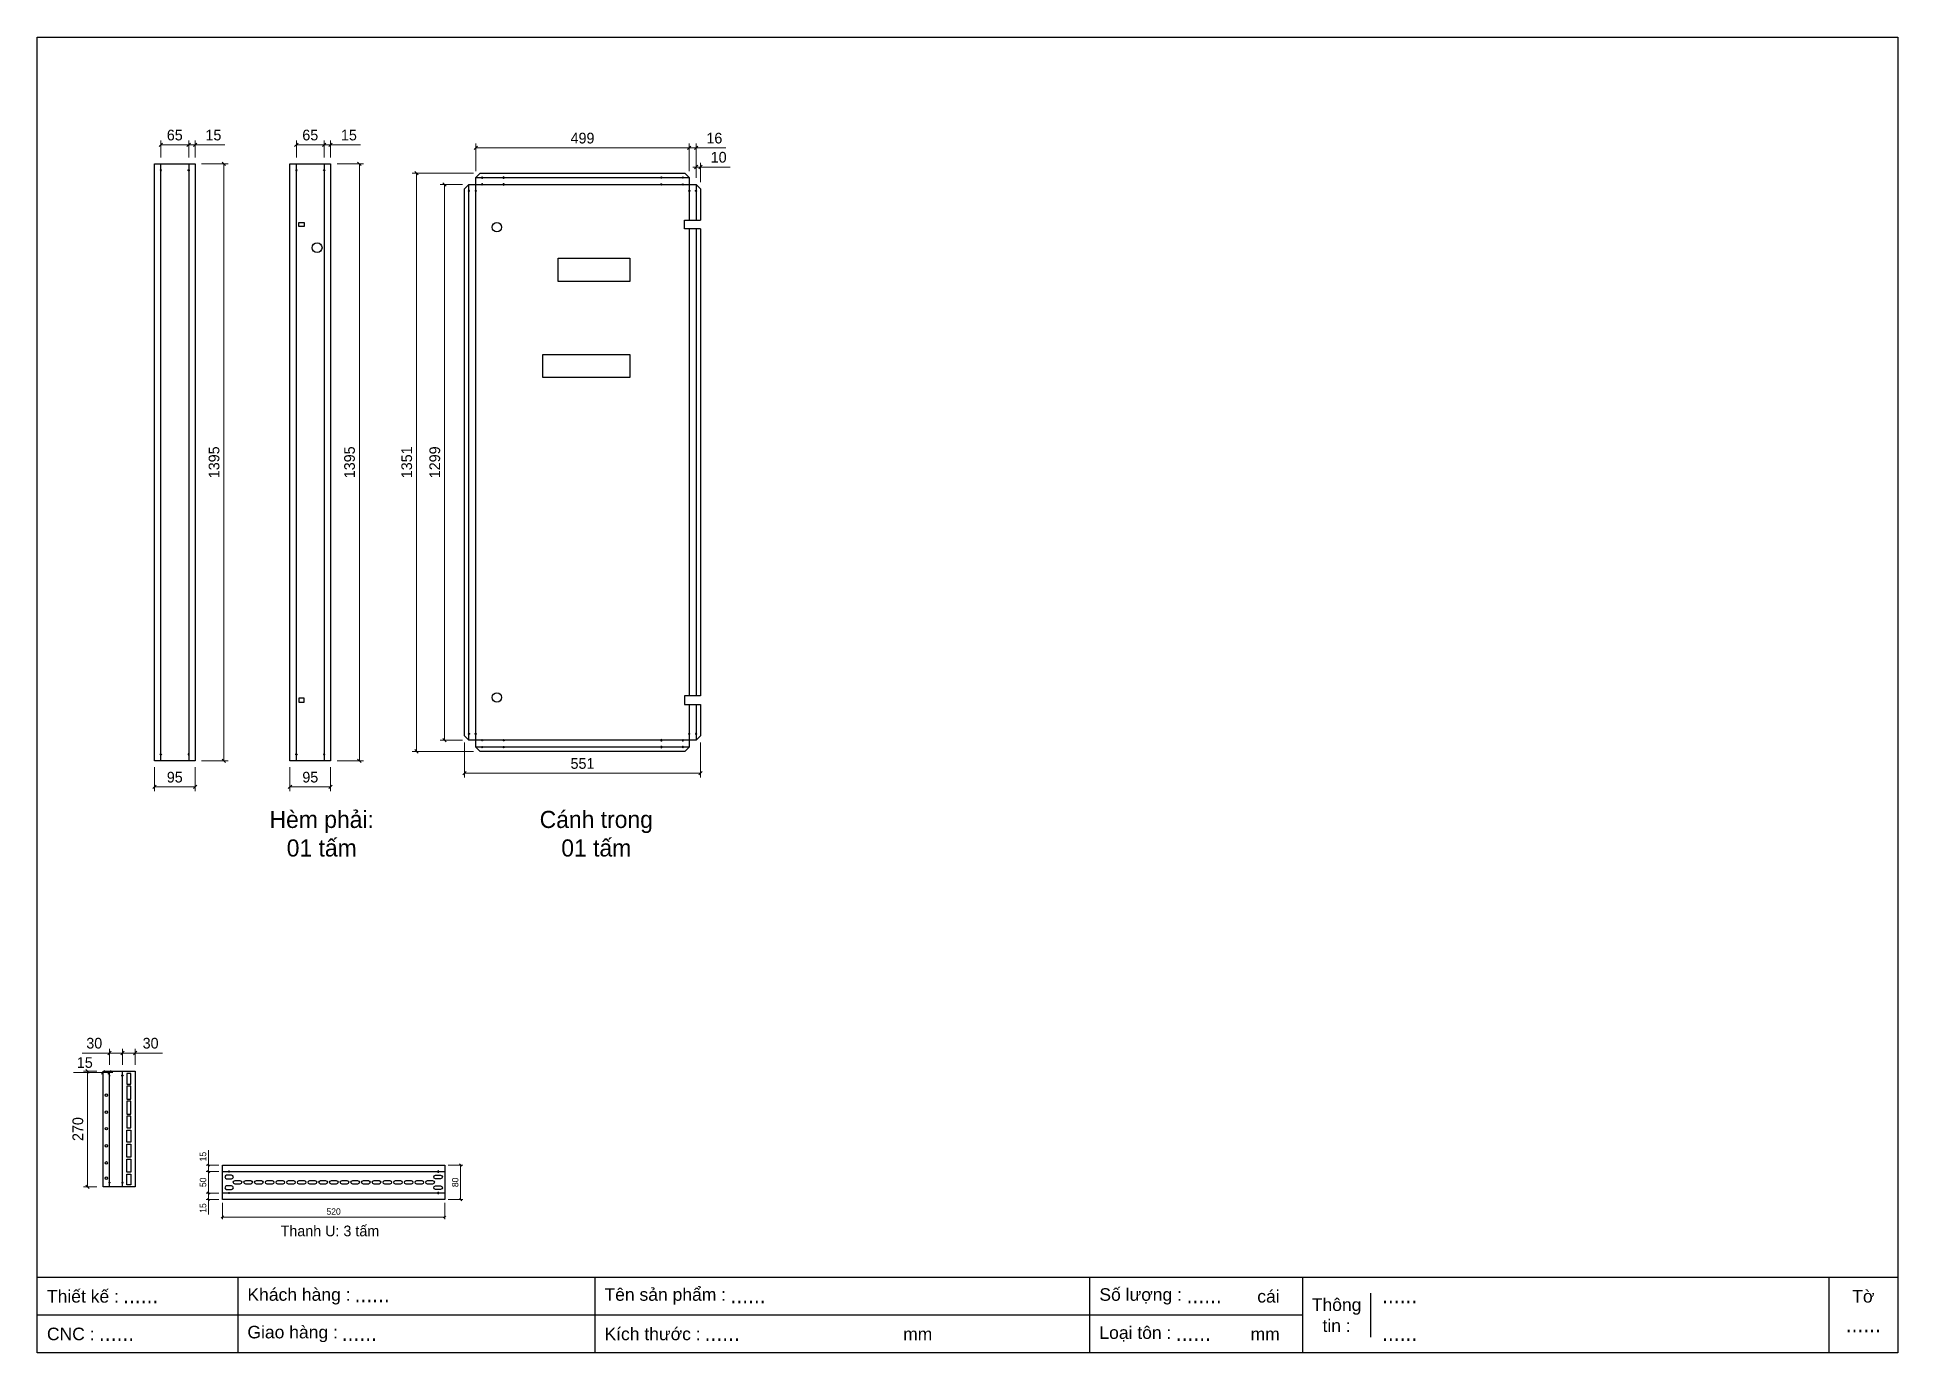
# Model space of a CAD drawing. Header units: millimetres. Extents: x 0 to 4348, y 0 to 3075.
import ezdxf
from ezdxf.enums import TextEntityAlignment as Align

# ---------------------------------------------------------------- set-up
doc = ezdxf.new("R2010")
doc.units = ezdxf.units.MM
doc.layers.add('CNC', color=7, linetype='Continuous')
doc.layers.add('DIM', color=253, linetype='Continuous')
doc.styles.add('Arial', font='arial.ttf')
doc.styles.add('Tahoma (Input Text)', font='tahoma.ttf')
doc.dimstyles.new('Dim-15', dxfattribs={"dimtxt": 15, "dimasz": 5, "dimexe": 5, "dimexo": 8, "dimgap": 5, "dimtad": 1, "dimdec": 0, "dimtxsty": 'Standard', "dimblk": 'OBLIQUE', "dimcen": 10, "dimclrd": 5, "dimclre": 5, "dimclrt": 3, "dimazin": 3, "dimtfac": 1, "dimtdec": 0, "dimtmove": 0, "dimatfit": 3, "dimldrblk": 'OBLIQUE', "dimlwd": 9, "dimlwe": 9})
doc.dimstyles.new('Dim-25', dxfattribs={"dimtxt": 25, "dimasz": 8, "dimexe": 10, "dimexo": 15, "dimgap": 10, "dimtad": 1, "dimdec": 0, "dimtxsty": 'Standard', "dimblk": 'OBLIQUE', "dimcen": 10, "dimclrd": 5, "dimclre": 5, "dimclrt": 3, "dimazin": 3, "dimtfac": 1, "dimtdec": 0, "dimtmove": 0, "dimatfit": 3, "dimldrblk": 'OBLIQUE', "dimlwd": 9, "dimlwe": 9})

# ---------------------------------------------------------------- blocks, each defined once
blk = doc.blocks.new('khungtenAsean2')
at = {"color": 7}
for p, q in [((2970, -1980), (0, -1980)), ((320, -1980), (320, -2100)), ((890, -1980), (890, -2100)), ((1680, -1980), (1680, -2100)), ((2020, -1980), (2020, -2100)), ((2860, -1980), (2860, -2100)), ((2128.3, -2005), (2128.3, -2075)), ((2020, -2040), (0, -2040))]:
    blk.add_line(p, q, dxfattribs=at)
blk.add_lwpolyline([(0, 0), (2970, 0), (2970, -2100), (0, -2100)], close=True, dxfattribs=at)
at = {"color": 2, "char_height": 20, "style": 'Arial'}
for s, insert, width, attachment_point in [('  Thiết kế :', (0, -2010), 917.634, 4), ('  Khách hàng :', (320, -2010), 917.634, 4), ('  Tên sản phẩm :', (890, -2010), 917.634, 4), ('  Số lượng :', (1680, -2010), 917.634, 4), ('cái', (1947.6, -2010), 917.634, 4), ('Thông\\Ptin :', (2074.2, -2040), 108.311, 5), ('Tờ', (2915, -2010), 110, 5), ('  CNC :', (0, -2070), 917.634, 4), ('  Giao hàng :', (320, -2070), 917.634, 4), ('  Kích thước :', (890, -2070), 917.634, 4), ('mm', (1382.3, -2070), 917.634, 4), ('  Loại tôn :', (1680, -2070), 917.634, 4), ('mm', (1936.9, -2070), 917.634, 4)]:
    blk.add_mtext(s, dxfattribs=dict(at, insert=insert, width=width, attachment_point=attachment_point))
at = {"color": 1, "style": 'Tahoma (Input Text)', "flags": 8}
for tag, p in [('#01', (137.1, -2021.3)), ('#03', (506.6, -2019.3)), ('#05', (1106.6, -2021.3)), ('#07', (1834.7, -2021.3)), ('#09', (2146.7, -2021.3)), ('#02', (98.5, -2081.3)), ('#04', (486.1, -2081.3)), ('#06', (1065.3, -2081.3)), ('#08', (1817.4, -2081.3)), ('#10', (2146.7, -2081.3))]:
    blk.add_attdef(tag, p, '', height=25, dxfattribs=at)
blk.add_attdef('#11', text='', height=25, dxfattribs=at).set_placement((2915, -2067.3), align=Align.CENTER)
blk = doc.blocks.new('*D1')
at = {"color": 0, "linetype": 'ByBlock', "lineweight": -2}
for p, q in [((440.2, 2774.6), (432.2, 2782.6)), ((432.2, 1387.6), (440.2, 1379.6))]:
    blk.add_line(p, q, dxfattribs=at)
at = {"layer": 'Defpoints', "color": 0, "transparency": 16777216}
for p in [(369, 2778.6), (369, 1383.6), (436.2, 1383.6)]:
    blk.add_point(p, dxfattribs=at)
at = {"layer": 'DIM', "color": 5, "lineweight": 9, "transparency": 16777216}
for p, q in [((384, 2778.6), (446.2, 2778.6)), ((436.2, 2778.6), (436.2, 1383.6)), ((384, 1383.6), (446.2, 1383.6))]:
    blk.add_line(p, q, dxfattribs=at)
at = {"layer": 'DIM', "color": 3, "transparency": 16777216, "insert": (413.4, 2081.1), "char_height": 25, "attachment_point": 5, "rotation": 90}
blk.add_mtext('1395', dxfattribs=at)
blk = doc.blocks.new('_Oblique')
at = {"color": 0, "linetype": 'ByBlock', "lineweight": -2}
blk.add_line((-0.5, -0.5), (0.5, 0.5), dxfattribs=at)
blk = doc.blocks.new('*D2')
at = {"color": 0, "linetype": 'ByBlock', "lineweight": -2}
for p, q in [((278, 1326.4), (270, 1318.4)), ((365, 1318.4), (373, 1326.4))]:
    blk.add_line(p, q, dxfattribs=at)
at = {"layer": 'Defpoints', "color": 0, "transparency": 16777216}
for p in [(274, 1383.6), (369, 1383.6), (369, 1322.4)]:
    blk.add_point(p, dxfattribs=at)
at = {"layer": 'DIM', "color": 5, "lineweight": 9, "transparency": 16777216}
for p, q in [((274, 1368.6), (274, 1312.4)), ((369, 1368.6), (369, 1312.4)), ((274, 1322.4), (369, 1322.4))]:
    blk.add_line(p, q, dxfattribs=at)
at = {"layer": 'DIM', "color": 3, "transparency": 16777216, "insert": (321.5, 1345.1), "char_height": 25, "attachment_point": 5}
blk.add_mtext('95', dxfattribs=at)
blk = doc.blocks.new('*D3')
at = {"color": 0, "linetype": 'ByBlock', "lineweight": -2}
for p, q in [((293, 2827.1), (285, 2819.1)), ((350, 2819.1), (358, 2827.1))]:
    blk.add_line(p, q, dxfattribs=at)
at = {"layer": 'Defpoints', "color": 0, "transparency": 16777216}
for p in [(354, 2823.1), (289, 2778.6), (354, 2778.6)]:
    blk.add_point(p, dxfattribs=at)
at = {"layer": 'DIM', "color": 5, "lineweight": 9, "transparency": 16777216}
for p, q in [((289, 2793.6), (289, 2833.1)), ((354, 2793.6), (354, 2833.1)), ((289, 2823.1), (354, 2823.1))]:
    blk.add_line(p, q, dxfattribs=at)
at = {"layer": 'DIM', "color": 3, "transparency": 16777216, "insert": (321.5, 2845.8), "char_height": 25, "attachment_point": 5}
blk.add_mtext('65', dxfattribs=at)
blk = doc.blocks.new('*D4')
at = {"color": 0, "linetype": 'ByBlock', "lineweight": -2}
for p, q in [((350, 2819.1), (358, 2827.1)), ((373, 2827.1), (365, 2819.1))]:
    blk.add_line(p, q, dxfattribs=at)
at = {"layer": 'Defpoints', "color": 0, "transparency": 16777216}
for p in [(369, 2823.1), (354, 2778.6), (369, 2778.6)]:
    blk.add_point(p, dxfattribs=at)
at = {"layer": 'DIM', "color": 5, "lineweight": 9, "transparency": 16777216}
for p, q in [((354, 2793.6), (354, 2833.1)), ((369, 2793.6), (369, 2833.1)), ((354, 2823.1), (346, 2823.1)), ((354, 2823.1), (369, 2823.1)), ((369, 2823.1), (438.7, 2823.1))]:
    blk.add_line(p, q, dxfattribs=at)
at = {"layer": 'DIM', "color": 3, "transparency": 16777216, "insert": (411.8, 2845.8), "char_height": 25, "attachment_point": 5}
blk.add_mtext('15', dxfattribs=at)
blk = doc.blocks.new('*D5')
at = {"color": 0, "linetype": 'ByBlock', "lineweight": -2}
for p, q in [((756.9, 2774.6), (748.9, 2782.6)), ((748.9, 1387.6), (756.9, 1379.6))]:
    blk.add_line(p, q, dxfattribs=at)
at = {"layer": 'Defpoints', "color": 0, "transparency": 16777216}
for p in [(685.7, 2778.6), (685.7, 1383.6), (752.9, 1383.6)]:
    blk.add_point(p, dxfattribs=at)
at = {"layer": 'DIM', "color": 5, "lineweight": 9, "transparency": 16777216}
for p, q in [((700.7, 2778.6), (762.9, 2778.6)), ((752.9, 2778.6), (752.9, 1383.6)), ((700.7, 1383.6), (762.9, 1383.6))]:
    blk.add_line(p, q, dxfattribs=at)
at = {"layer": 'DIM', "color": 3, "transparency": 16777216, "insert": (730.1, 2081.1), "char_height": 25, "attachment_point": 5, "rotation": 90}
blk.add_mtext('1395', dxfattribs=at)
blk = doc.blocks.new('*D6')
at = {"color": 0, "linetype": 'ByBlock', "lineweight": -2}
for p, q in [((594.7, 1326.4), (586.7, 1318.4)), ((681.7, 1318.4), (689.7, 1326.4))]:
    blk.add_line(p, q, dxfattribs=at)
at = {"layer": 'Defpoints', "color": 0, "transparency": 16777216}
for p in [(590.7, 1383.6), (685.7, 1383.6), (685.7, 1322.4)]:
    blk.add_point(p, dxfattribs=at)
at = {"layer": 'DIM', "color": 5, "lineweight": 9, "transparency": 16777216}
for p, q in [((590.7, 1368.6), (590.7, 1312.4)), ((685.7, 1368.6), (685.7, 1312.4)), ((590.7, 1322.4), (685.7, 1322.4))]:
    blk.add_line(p, q, dxfattribs=at)
at = {"layer": 'DIM', "color": 3, "transparency": 16777216, "insert": (638.2, 1345.1), "char_height": 25, "attachment_point": 5}
blk.add_mtext('95', dxfattribs=at)
blk = doc.blocks.new('*D7')
at = {"color": 0, "linetype": 'ByBlock', "lineweight": -2}
for p, q in [((609.7, 2827.1), (601.7, 2819.1)), ((666.7, 2819.1), (674.7, 2827.1))]:
    blk.add_line(p, q, dxfattribs=at)
at = {"layer": 'Defpoints', "color": 0, "transparency": 16777216}
for p in [(670.7, 2823.1), (605.7, 2778.6), (670.7, 2778.6)]:
    blk.add_point(p, dxfattribs=at)
at = {"layer": 'DIM', "color": 5, "lineweight": 9, "transparency": 16777216}
for p, q in [((605.7, 2793.6), (605.7, 2833.1)), ((670.7, 2793.6), (670.7, 2833.1)), ((605.7, 2823.1), (670.7, 2823.1))]:
    blk.add_line(p, q, dxfattribs=at)
at = {"layer": 'DIM', "color": 3, "transparency": 16777216, "insert": (638.2, 2845.8), "char_height": 25, "attachment_point": 5}
blk.add_mtext('65', dxfattribs=at)
blk = doc.blocks.new('*D8')
at = {"color": 0, "linetype": 'ByBlock', "lineweight": -2}
for p, q in [((666.7, 2819.1), (674.7, 2827.1)), ((689.7, 2827.1), (681.7, 2819.1))]:
    blk.add_line(p, q, dxfattribs=at)
at = {"layer": 'Defpoints', "color": 0, "transparency": 16777216}
for p in [(685.7, 2823.1), (670.7, 2778.6), (685.7, 2778.6)]:
    blk.add_point(p, dxfattribs=at)
at = {"layer": 'DIM', "color": 5, "lineweight": 9, "transparency": 16777216}
for p, q in [((670.7, 2793.6), (670.7, 2833.1)), ((685.7, 2793.6), (685.7, 2833.1)), ((670.7, 2823.1), (662.7, 2823.1)), ((670.7, 2823.1), (685.7, 2823.1)), ((685.7, 2823.1), (755.3, 2823.1))]:
    blk.add_line(p, q, dxfattribs=at)
at = {"layer": 'DIM', "color": 3, "transparency": 16777216, "insert": (728.5, 2845.8), "char_height": 25, "attachment_point": 5}
blk.add_mtext('15', dxfattribs=at)
blk = doc.blocks.new('f3daunguoc')
at = {"layer": 'CNC', "color": 2, "lineweight": -3}
blk.add_circle((0, 0), 1.5, dxfattribs=at)
blk = doc.blocks.new('*D9')
at = {"color": 0, "linetype": 'ByBlock', "lineweight": -2}
for p, q in [((1535.9, 2767.2), (1543.9, 2775.2)), ((1553.9, 2775.2), (1545.9, 2767.2))]:
    blk.add_line(p, q, dxfattribs=at)
at = {"layer": 'Defpoints', "color": 0, "ltscale": 3, "transparency": 16777216}
for p in [(1549.9, 2771.2), (1539.9, 2730.6), (1549.9, 2720.6)]:
    blk.add_point(p, dxfattribs=at)
at = {"layer": 'DIM', "color": 5, "lineweight": 9, "ltscale": 3, "transparency": 16777216}
for p, q in [((1539.9, 2771.2), (1531.9, 2771.2)), ((1539.9, 2745.6), (1539.9, 2781.2)), ((1539.9, 2771.2), (1549.9, 2771.2)), ((1549.9, 2735.6), (1549.9, 2781.2)), ((1549.9, 2771.2), (1619.3, 2771.2))]:
    blk.add_line(p, q, dxfattribs=at)
at = {"layer": 'DIM', "color": 3, "ltscale": 3, "transparency": 16777216, "insert": (1592.6, 2793.9), "char_height": 25, "attachment_point": 5}
blk.add_mtext('10', dxfattribs=at)
blk = doc.blocks.new('*D10')
at = {"color": 0, "linetype": 'ByBlock', "lineweight": -2}
for p, q in [((1519.9, 2811.9), (1527.9, 2819.9)), ((1543.9, 2819.9), (1535.9, 2811.9))]:
    blk.add_line(p, q, dxfattribs=at)
at = {"layer": 'Defpoints', "color": 0, "ltscale": 3, "transparency": 16777216}
for p in [(1539.9, 2815.9), (1523.9, 2746.6), (1539.9, 2730.6)]:
    blk.add_point(p, dxfattribs=at)
at = {"layer": 'DIM', "color": 5, "lineweight": 9, "ltscale": 3, "transparency": 16777216}
for p, q in [((1523.9, 2815.9), (1515.9, 2815.9)), ((1523.9, 2761.6), (1523.9, 2825.9)), ((1523.9, 2815.9), (1539.9, 2815.9)), ((1539.9, 2745.6), (1539.9, 2825.9)), ((1539.9, 2815.9), (1609.3, 2815.9))]:
    blk.add_line(p, q, dxfattribs=at)
at = {"layer": 'DIM', "color": 3, "ltscale": 3, "transparency": 16777216, "insert": (1582.6, 2838.6), "char_height": 25, "attachment_point": 5}
blk.add_mtext('16', dxfattribs=at)
blk = doc.blocks.new('*D11')
at = {"color": 0, "linetype": 'ByBlock', "lineweight": -2}
for p, q in [((1028.9, 2819.9), (1020.9, 2811.9)), ((1519.9, 2811.9), (1527.9, 2819.9))]:
    blk.add_line(p, q, dxfattribs=at)
at = {"layer": 'Defpoints', "color": 0, "ltscale": 3, "transparency": 16777216}
for p in [(1024.9, 2815.9), (1024.9, 2746.4), (1523.9, 2746.6)]:
    blk.add_point(p, dxfattribs=at)
at = {"layer": 'DIM', "color": 5, "lineweight": 9, "ltscale": 3, "transparency": 16777216}
for p, q in [((1024.9, 2761.4), (1024.9, 2825.9)), ((1523.9, 2815.9), (1024.9, 2815.9)), ((1523.9, 2761.6), (1523.9, 2825.9))]:
    blk.add_line(p, q, dxfattribs=at)
at = {"layer": 'DIM', "color": 3, "ltscale": 3, "transparency": 16777216, "insert": (1274.4, 2838.6), "char_height": 25, "attachment_point": 5}
blk.add_mtext('499', dxfattribs=at)
blk = doc.blocks.new('*D12')
at = {"color": 0, "linetype": 'ByBlock', "lineweight": -2}
for p, q in [((890.5, 2752.6), (882.5, 2760.6)), ((882.5, 1409.6), (890.5, 1401.6))]:
    blk.add_line(p, q, dxfattribs=at)
at = {"layer": 'Defpoints', "color": 0, "ltscale": 3, "transparency": 16777216}
for p in [(1034.9, 2756.6), (886.5, 1405.6), (1034.9, 1405.6)]:
    blk.add_point(p, dxfattribs=at)
at = {"layer": 'DIM', "color": 5, "lineweight": 9, "ltscale": 3, "transparency": 16777216}
for p, q in [((1019.9, 2756.6), (876.5, 2756.6)), ((886.5, 2756.6), (886.5, 1405.6)), ((1019.9, 1405.6), (876.5, 1405.6))]:
    blk.add_line(p, q, dxfattribs=at)
at = {"layer": 'DIM', "color": 3, "ltscale": 3, "transparency": 16777216, "insert": (863.7, 2081.1), "char_height": 25, "attachment_point": 5, "rotation": 90}
blk.add_mtext('1351', dxfattribs=at)
blk = doc.blocks.new('*D13')
at = {"color": 0, "linetype": 'ByBlock', "lineweight": -2}
for p, q in [((956, 2726.6), (948, 2734.6)), ((948, 1435.6), (956, 1427.6))]:
    blk.add_line(p, q, dxfattribs=at)
at = {"layer": 'Defpoints', "color": 0, "ltscale": 3, "transparency": 16777216}
for p in [(1008.9, 2730.6), (952, 1431.6), (1008.9, 1431.6)]:
    blk.add_point(p, dxfattribs=at)
at = {"layer": 'DIM', "color": 5, "lineweight": 9, "ltscale": 3, "transparency": 16777216}
for p, q in [((993.9, 2730.6), (942, 2730.6)), ((952, 2730.6), (952, 1431.6)), ((993.9, 1431.6), (942, 1431.6))]:
    blk.add_line(p, q, dxfattribs=at)
at = {"layer": 'DIM', "color": 3, "ltscale": 3, "transparency": 16777216, "insert": (929.3, 2081.1), "char_height": 25, "attachment_point": 5, "rotation": 90}
blk.add_mtext('1299', dxfattribs=at)
blk = doc.blocks.new('*D14')
at = {"color": 0, "linetype": 'ByBlock', "lineweight": -2}
for p, q in [((1002.9, 1358.4), (994.9, 1350.4)), ((1545.9, 1350.4), (1553.9, 1358.4))]:
    blk.add_line(p, q, dxfattribs=at)
at = {"layer": 'Defpoints', "color": 0, "ltscale": 3, "transparency": 16777216}
for p in [(998.9, 1441.6), (1549.9, 1441.6), (1549.9, 1354.4)]:
    blk.add_point(p, dxfattribs=at)
at = {"layer": 'DIM', "color": 5, "lineweight": 9, "ltscale": 3, "transparency": 16777216}
for p, q in [((998.9, 1426.6), (998.9, 1344.4)), ((1549.9, 1426.6), (1549.9, 1344.4)), ((998.9, 1354.4), (1549.9, 1354.4))]:
    blk.add_line(p, q, dxfattribs=at)
at = {"layer": 'DIM', "color": 3, "ltscale": 3, "transparency": 16777216, "insert": (1274.4, 1377.1), "char_height": 25, "attachment_point": 5}
blk.add_mtext('551', dxfattribs=at)
blk = doc.blocks.new('f2dauxuoi')
at = {"layer": 'CNC', "color": 2, "lineweight": -3}
blk.add_circle((0, 0), 1, dxfattribs=at)
blk = doc.blocks.new('*D15')
at = {"color": 0, "linetype": 'ByBlock', "lineweight": -2}
for p, q in [((121.8, 653.8), (113.8, 661.8)), ((113.8, 391.8), (121.8, 383.8))]:
    blk.add_line(p, q, dxfattribs=at)
at = {"layer": 'Defpoints', "color": 0, "ltscale": 3, "transparency": 16777216}
for p in [(154.1, 657.8), (117.8, 387.8), (154.1, 387.8)]:
    blk.add_point(p, dxfattribs=at)
at = {"layer": 'DIM', "color": 5, "lineweight": 9, "ltscale": 3, "transparency": 16777216}
for p, q in [((139.1, 657.8), (107.8, 657.8)), ((117.8, 657.8), (117.8, 387.8)), ((139.1, 387.8), (107.8, 387.8))]:
    blk.add_line(p, q, dxfattribs=at)
at = {"layer": 'DIM', "color": 3, "ltscale": 3, "transparency": 16777216, "insert": (95.1, 522.8), "char_height": 25, "attachment_point": 5, "rotation": 90}
blk.add_mtext('270', dxfattribs=at)
blk = doc.blocks.new('*D16')
at = {"color": 0, "linetype": 'ByBlock', "lineweight": -2}
for p, q in [((203.1, 704.6), (195.1, 696.6)), ((225.1, 696.6), (233.1, 704.6))]:
    blk.add_line(p, q, dxfattribs=at)
at = {"layer": 'Defpoints', "color": 0, "ltscale": 3, "transparency": 16777216}
for p in [(229.1, 700.6), (199.1, 657.8), (229.1, 657.8)]:
    blk.add_point(p, dxfattribs=at)
at = {"layer": 'DIM', "color": 5, "lineweight": 9, "ltscale": 3, "transparency": 16777216}
for p, q in [((199.1, 672.8), (199.1, 710.6)), ((199.1, 700.6), (229.1, 700.6)), ((229.1, 672.8), (229.1, 710.6)), ((229.1, 700.6), (292.8, 700.6))]:
    blk.add_line(p, q, dxfattribs=at)
at = {"layer": 'DIM', "color": 3, "ltscale": 3, "transparency": 16777216, "insert": (265, 723.4), "char_height": 25, "attachment_point": 5}
blk.add_mtext('30', dxfattribs=at)
blk = doc.blocks.new('*D17')
at = {"color": 0, "linetype": 'ByBlock', "lineweight": -2}
for p, q in [((173.1, 704.6), (165.1, 696.6)), ((195.1, 696.6), (203.1, 704.6))]:
    blk.add_line(p, q, dxfattribs=at)
at = {"layer": 'Defpoints', "color": 0, "ltscale": 3, "transparency": 16777216}
for p in [(169.1, 700.6), (169.1, 657.8), (199.1, 657.8)]:
    blk.add_point(p, dxfattribs=at)
at = {"layer": 'DIM', "color": 5, "lineweight": 9, "ltscale": 3, "transparency": 16777216}
for p, q in [((169.1, 700.6), (105.4, 700.6)), ((169.1, 672.8), (169.1, 710.6)), ((199.1, 700.6), (169.1, 700.6)), ((199.1, 672.8), (199.1, 710.6))]:
    blk.add_line(p, q, dxfattribs=at)
at = {"layer": 'DIM', "color": 3, "ltscale": 3, "transparency": 16777216, "insert": (133.3, 723.4), "char_height": 25, "attachment_point": 5}
blk.add_mtext('30', dxfattribs=at)
blk = doc.blocks.new('*D18')
at = {"color": 0, "linetype": 'ByBlock', "lineweight": -2}
for p, q in [((150.1, 651.4), (158.1, 659.4)), ((173.1, 659.4), (165.1, 651.4))]:
    blk.add_line(p, q, dxfattribs=at)
at = {"layer": 'Defpoints', "color": 0, "ltscale": 3, "transparency": 16777216}
for p in [(154.1, 657.8), (154.1, 655.4), (169.1, 657.8)]:
    blk.add_point(p, dxfattribs=at)
at = {"layer": 'DIM', "color": 5, "lineweight": 9, "ltscale": 3, "transparency": 16777216}
for p, q in [((154.1, 655.4), (84.5, 655.4)), ((169.1, 655.4), (154.1, 655.4)), ((169.1, 655.4), (177.1, 655.4)), ((154.1, 642.8), (154.1, 645.4)), ((169.1, 642.8), (169.1, 645.4))]:
    blk.add_line(p, q, dxfattribs=at)
at = {"layer": 'DIM', "color": 3, "ltscale": 3, "transparency": 16777216, "insert": (111.3, 678.2), "char_height": 25, "attachment_point": 5}
blk.add_mtext('15', dxfattribs=at)
blk = doc.blocks.new('*D19')
at = {"color": 0, "linetype": 'ByBlock', "lineweight": -2}
for p, q in [((435.2, 319.8), (430.2, 314.8)), ((950.2, 314.8), (955.2, 319.8))]:
    blk.add_line(p, q, dxfattribs=at)
at = {"layer": 'Defpoints', "color": 0, "transparency": 16777216}
for p in [(432.7, 358.4), (952.7, 358.4), (432.7, 317.3)]:
    blk.add_point(p, dxfattribs=at)
at = {"layer": 'DIM', "color": 5, "lineweight": 9, "transparency": 16777216}
for p, q in [((432.7, 350.4), (432.7, 312.3)), ((952.7, 350.4), (952.7, 312.3)), ((952.7, 317.3), (432.7, 317.3))]:
    blk.add_line(p, q, dxfattribs=at)
at = {"layer": 'DIM', "color": 3, "transparency": 16777216, "insert": (692.7, 330), "char_height": 15, "attachment_point": 5}
blk.add_mtext('520', dxfattribs=at)
blk = doc.blocks.new('*D20')
at = {"color": 0, "linetype": 'ByBlock', "lineweight": -2}
for p, q in [((992, 435.9), (987, 440.9)), ((987, 360.9), (992, 355.9))]:
    blk.add_line(p, q, dxfattribs=at)
at = {"layer": 'Defpoints', "color": 0, "transparency": 16777216}
for p in [(952.7, 438.4), (952.7, 358.4), (989.5, 358.4)]:
    blk.add_point(p, dxfattribs=at)
at = {"layer": 'DIM', "color": 5, "lineweight": 9, "transparency": 16777216}
for p, q in [((960.7, 438.4), (994.5, 438.4)), ((989.5, 438.4), (989.5, 358.4)), ((960.7, 358.4), (994.5, 358.4))]:
    blk.add_line(p, q, dxfattribs=at)
at = {"layer": 'DIM', "color": 3, "transparency": 16777216, "insert": (976.9, 398.4), "char_height": 15, "attachment_point": 5, "rotation": 90}
blk.add_mtext('80', dxfattribs=at)
blk = doc.blocks.new('*D21')
at = {"color": 0, "linetype": 'ByBlock', "lineweight": -2}
for p, q in [((402.7, 420.9), (397.7, 425.9)), ((397.7, 375.9), (402.7, 370.9))]:
    blk.add_line(p, q, dxfattribs=at)
at = {"layer": 'Defpoints', "color": 0, "transparency": 16777216}
for p in [(432.7, 423.4), (400.2, 373.4), (432.7, 373.4)]:
    blk.add_point(p, dxfattribs=at)
at = {"layer": 'DIM', "color": 5, "lineweight": 9, "transparency": 16777216}
for p, q in [((424.7, 423.4), (395.2, 423.4)), ((400.2, 423.4), (400.2, 373.4)), ((424.7, 373.4), (395.2, 373.4))]:
    blk.add_line(p, q, dxfattribs=at)
at = {"layer": 'DIM', "color": 3, "transparency": 16777216, "insert": (387.6, 398.4), "char_height": 15, "attachment_point": 5, "rotation": 90}
blk.add_mtext('50', dxfattribs=at)
blk = doc.blocks.new('*D22')
at = {"color": 0, "linetype": 'ByBlock', "lineweight": -2}
for p, q in [((402.7, 435.9), (397.7, 440.9)), ((397.7, 425.9), (402.7, 420.9))]:
    blk.add_line(p, q, dxfattribs=at)
at = {"layer": 'Defpoints', "color": 0, "transparency": 16777216}
for p in [(400.2, 438.4), (432.7, 438.4), (432.7, 423.4)]:
    blk.add_point(p, dxfattribs=at)
at = {"layer": 'DIM', "color": 5, "lineweight": 9, "transparency": 16777216}
for p, q in [((424.7, 438.4), (395.2, 438.4)), ((400.2, 438.4), (400.2, 473.5)), ((400.2, 423.4), (400.2, 438.4)), ((424.7, 423.4), (395.2, 423.4))]:
    blk.add_line(p, q, dxfattribs=at)
at = {"layer": 'DIM', "color": 3, "transparency": 16777216, "insert": (387.6, 458.5), "char_height": 15, "attachment_point": 5, "rotation": 90}
blk.add_mtext('15', dxfattribs=at)
blk = doc.blocks.new('*D23')
at = {"color": 0, "linetype": 'ByBlock', "lineweight": -2}
for p, q in [((402.7, 370.9), (397.7, 375.9)), ((397.7, 360.9), (402.7, 355.9))]:
    blk.add_line(p, q, dxfattribs=at)
at = {"layer": 'Defpoints', "color": 0, "transparency": 16777216}
for p in [(400.2, 358.4), (432.7, 373.4), (432.7, 358.4)]:
    blk.add_point(p, dxfattribs=at)
at = {"layer": 'DIM', "color": 5, "lineweight": 9, "transparency": 16777216}
for p, q in [((424.7, 373.4), (395.2, 373.4)), ((424.7, 358.4), (395.2, 358.4)), ((400.2, 373.4), (400.2, 358.4)), ((400.2, 358.4), (400.2, 323.2))]:
    blk.add_line(p, q, dxfattribs=at)
at = {"layer": 'DIM', "color": 3, "transparency": 16777216, "insert": (387.6, 338.3), "char_height": 15, "attachment_point": 5, "rotation": 90}
blk.add_mtext('15', dxfattribs=at)
blk = doc.blocks.new('ovan8.5x20')
at = {"layer": 'CNC', "color": 2, "lineweight": -3}
for p, q in [((5.7, 4.2), (-5.8, 4.2)), ((-5.8, -4.2), (5.7, -4.2))]:
    blk.add_line(p, q, dxfattribs=at)
for centre, start, end in [((-5.8, 0), 90, 270), ((5.7, 0), 270, 90)]:
    blk.add_arc(centre, 4.25, start, end, dxfattribs=at)

msp = doc.modelspace()

# ---------------------------------------------------------------- linework, layer by layer
at = {"color": 7}
for p, q in [((274, 2778.6), (369, 2778.6)), ((274, 1383.6), (274, 2778.6)), ((289, 1383.6), (289, 2778.6)), ((354, 2778.6), (354, 1383.6)), ((369, 2778.6), (369, 1383.6)), ((590.7, 2778.6), (685.7, 2778.6)), ((590.7, 1383.6), (590.7, 2778.6)), ((605.7, 1383.6), (605.7, 2778.6)), ((670.7, 2778.6), (670.7, 1383.6)), ((685.7, 2778.6), (685.7, 1383.6)), ((369, 1383.6), (274, 1383.6)), ((685.7, 1383.6), (590.7, 1383.6)), ((154.1, 657.8), (229.1, 657.8)), ((154.1, 387.8), (154.1, 657.8)), ((169.1, 387.8), (169.1, 657.8)), ((199.1, 387.8), (199.1, 657.8)), ((229.1, 657.8), (229.1, 387.8)), ((432.7, 438.4), (952.7, 438.4)), ((432.7, 358.4), (432.7, 438.4)), ((952.7, 438.4), (952.7, 358.4)), ((432.7, 423.4), (952.7, 423.4)), ((229.1, 387.8), (154.1, 387.8)), ((952.7, 373.4), (432.7, 373.4)), ((952.7, 358.4), (432.7, 358.4))]:
    msp.add_line(p, q, dxfattribs=at)
for points in [[(1549.9, 1515.1), (1549.9, 1441.6), (1539.9, 1431.6), (1523.9, 1431.6), (1523.9, 1415.6), (1513.9, 1405.6), (1034.9, 1405.6), (1024.9, 1415.6), (1024.9, 1431.6), (1008.9, 1431.6), (998.9, 1441.6), (998.9, 2720.6), (1008.9, 2730.6), (1024.9, 2730.6), (1024.9, 2746.6), (1034.9, 2756.6), (1513.9, 2756.6), (1523.9, 2746.6), (1523.9, 2730.6), (1539.9, 2730.6), (1549.9, 2720.6), (1549.9, 2647.1)], [(1024.9, 2746.6), (1523.9, 2746.6)], [(1008.9, 1431.6), (1008.9, 2730.6)], [(1523.9, 1515.1), (1523.9, 1431.6), (1024.9, 1431.6), (1024.9, 2730.6), (1523.9, 2730.6), (1523.9, 2647.1)], [(1539.9, 2730.6), (1539.9, 2647.1)], [(1523.9, 2627.1), (1523.9, 1535.1)], [(1539.9, 2627.1), (1539.9, 1535.1)], [(1549.9, 2627.1), (1549.9, 1535.1)], [(1539.9, 1515.1), (1539.9, 1431.6)], [(1523.9, 1415.6), (1024.9, 1415.6)]]:
    msp.add_lwpolyline(points, dxfattribs=at)
at = {"color": 2}
for points in [[(624.2, 2632.6), (611.2, 2632.6), (611.2, 2641.6), (624.2, 2641.6)], [(624.2, 1529.6), (611.2, 1529.6), (611.2, 1520.6), (624.2, 1520.6)], [(209.6, 628), (218.6, 628), (218.6, 653), (209.6, 653)], [(209.6, 593), (218.6, 593), (218.6, 623), (209.6, 623)], [(209.6, 558), (218.6, 558), (218.6, 588), (209.6, 588)], [(209.6, 525.5), (218.6, 525.5), (218.6, 553), (209.6, 553)], [(209.6, 520), (218.6, 520), (218.6, 492.5), (209.6, 492.5)], [(209.6, 487.5), (218.6, 487.5), (218.6, 457.5), (209.6, 457.5)], [(209.6, 452.5), (218.6, 452.5), (218.6, 422.5), (209.6, 422.5)], [(209.6, 417.5), (218.6, 417.5), (218.6, 392.5), (209.6, 392.5)]]:
    msp.add_lwpolyline(points, close=True, dxfattribs=at)
for points in [[(1549.9, 2627.1), (1512.9, 2627.1), (1512.9, 2647.1), (1549.9, 2647.1)], [(1549.9, 1535.1), (1512.9, 1535.1), (1512.9, 1515.1), (1549.9, 1515.1)]]:
    msp.add_lwpolyline(points, dxfattribs=at)
at = {"color": 2, "ltscale": 3}
for points in [[(1217.9, 2558.5), (1384.9, 2558.5), (1384.9, 2504), (1217.9, 2504)], [(1181.9, 2333.1), (1384.9, 2333.1), (1384.9, 2279.1), (1181.9, 2279.1)]]:
    msp.add_lwpolyline(points, close=True, dxfattribs=at)
at = {"color": 2}
for centre, radius in [((1074.4, 2630.6), 11), ((1074.4, 1531.6), 11), ((161.6, 602.2), 3), ((161.6, 562.2), 3), ((161.6, 523.7), 3), ((161.6, 483.7), 3), ((161.6, 443.7), 3), ((161.6, 408), 3)]:
    msp.add_circle(centre, radius, dxfattribs=at)
at = {"color": 2, "ltscale": 3}
msp.add_circle((654.2, 2582.6), 11.5, dxfattribs=at)

# ---------------------------------------------------------------- block references
at = {"color": 7}
ref = msp.add_blockref('khungtenAsean2', (0, 3074.6), dxfattribs=dict(at, xscale=1.464099999997415, yscale=1.464099999997415, zscale=1.464099999997415))
ref.add_attrib('#11', '......', dxfattribs={"color": 1, "height": 36.6, "style": 'Tahoma (Input Text)'}).set_placement((4267.8, 47.8), align=Align.CENTER)
ref.add_attrib('#09', '......', (3143, 115.3), dxfattribs={"color": 1, "height": 36.6, "style": 'Tahoma (Input Text)'})
ref.add_attrib('#10', '......', (3143, 27.4), dxfattribs={"color": 1, "height": 36.6, "style": 'Tahoma (Input Text)'})
ref.add_attrib('#08', '......', (2660.9, 27.4), dxfattribs={"color": 1, "height": 36.6, "style": 'Tahoma (Input Text)'})
ref.add_attrib('#07', '......', (2686.2, 115.3), dxfattribs={"color": 1, "height": 36.6, "style": 'Tahoma (Input Text)'})
ref.add_attrib('#06', '......', (1559.8, 27.4), dxfattribs={"color": 1, "height": 36.6, "style": 'Tahoma (Input Text)'})
ref.add_attrib('#05', '......', (1620.2, 115.3), dxfattribs={"color": 1, "height": 36.6, "style": 'Tahoma (Input Text)'})
ref.add_attrib('#04', '......', (711.7, 27.4), dxfattribs={"color": 1, "height": 36.6, "style": 'Tahoma (Input Text)'})
ref.add_attrib('#03', '......', (741.7, 118.2), dxfattribs={"color": 1, "height": 36.6, "style": 'Tahoma (Input Text)'})
ref.add_attrib('#02', '......', (144.2, 27.4), dxfattribs={"color": 1, "height": 36.6, "style": 'Tahoma (Input Text)'})
ref.add_attrib('#01', '......', (200.7, 115.3), dxfattribs={"color": 1, "height": 36.6, "style": 'Tahoma (Input Text)'})
at = {"lineweight": -3, "xscale": -1}
for p, rotation in [((289, 2763.6), 90), ((605.7, 2763.6), 90), ((1039.9, 2746.6), 180), ((1089.9, 2746.6), 180), ((1008.9, 2715.6), 180), ((1024.9, 2715.6), 180), ((1039.9, 2730.6), 180), ((1089.9, 2730.6), 180), ((354, 1398.6), 270), ((670.7, 1398.6), 270), ((199.1, 397.8), 270), ((937.2, 423.4), 90), ((937.2, 373.4), 90)]:
    msp.add_blockref('f3daunguoc', p, dxfattribs=dict(at, rotation=rotation))
at = {"lineweight": -3}
for name, p, rotation in [('f3daunguoc', (354, 2763.6), 270), ('f3daunguoc', (670.7, 2763.6), 270), ('f3daunguoc', (1458.9, 2746.6), 180), ('f3daunguoc', (1508.9, 2746.6), 180), ('f3daunguoc', (1458.9, 2730.6), 180), ('f3daunguoc', (1508.9, 2730.6), 180), ('f3daunguoc', (1523.9, 2715.6), 180), ('f3daunguoc', (1539.9, 2715.6), 180), ('f3daunguoc', (289, 1398.6), 90), ('f3daunguoc', (605.7, 1398.6), 90), ('f3daunguoc', (199.1, 647.8), 270), ('f3daunguoc', (199.1, 647.8), 270), ('f2dauxuoi', (169.1, 397.8), 180), ('f3daunguoc', (448.2, 423.4), 270), ('f3daunguoc', (448.2, 373.4), 270)]:
    msp.add_blockref(name, p, dxfattribs=dict(at, rotation=rotation))
for p in [(1008.9, 1446.6), (1024.9, 1446.6), (1039.9, 1431.6), (1039.9, 1415.6), (1089.9, 1431.6), (1089.9, 1415.6)]:
    msp.add_blockref('f3daunguoc', p, dxfattribs=at)
at = {"lineweight": -3, "xscale": -1}
for name, p in [('f3daunguoc', (1523.9, 1446.6)), ('f3daunguoc', (1539.9, 1446.6)), ('f3daunguoc', (1458.9, 1431.6)), ('f3daunguoc', (1458.9, 1415.6)), ('f3daunguoc', (1508.9, 1431.6)), ('f3daunguoc', (1508.9, 1415.6)), ('f2dauxuoi', (169.1, 647.8))]:
    msp.add_blockref(name, p, dxfattribs=at)
at = {"layer": 'CNC', "lineweight": -3, "rotation": 180}
for p in [(448.4, 410.9), (448.4, 385.9)]:
    msp.add_blockref('ovan8.5x20', p, dxfattribs=at)
at = {"layer": 'CNC', "lineweight": -3, "xscale": -1, "rotation": 180}
for p in [(468.2, 398.4), (493.2, 398.4), (518.2, 398.4), (543.2, 398.4), (568.2, 398.4), (593.2, 398.4), (618.2, 398.4), (643.2, 398.4), (668.2, 398.4), (693.2, 398.4), (718.2, 398.4), (743.2, 398.4), (768.2, 398.4), (793.2, 398.4), (818.2, 398.4), (843.2, 398.4), (868.2, 398.4), (893.2, 398.4), (918.2, 398.4), (936.9, 410.9), (936.9, 385.9)]:
    msp.add_blockref('ovan8.5x20', p, dxfattribs=at)

# ---------------------------------------------------------------- texts
at = {"color": 7, "char_height": 40, "width": 915, "attachment_point": 5}
for s, insert in [('Hèm phải:\\P01 tấm', (664.9, 1212.9)), ('Cánh trong\\P01 tấm', (1306.6, 1212.9))]:
    msp.add_mtext(s, dxfattribs=dict(at, insert=insert))
at = {"color": 2, "insert": (684.1, 284.6), "char_height": 25, "width": 775, "attachment_point": 5}
msp.add_mtext('Thanh U: 3 tấm', dxfattribs=at)

# ---------------------------------------------------------------- dimensions: what is measured, and where the dimension line sits
at = {"layer": 'DIM', "color": 7}
for base, p1, p2, dimstyle, picture, middle in [((354, 2823.1), (289, 2778.6), (354, 2778.6), 'Dim-25', '*D3', (321.5, 2845.8)), ((369, 2823.1), (354, 2778.6), (369, 2778.6), 'Dim-25', '*D4', (411.8, 2845.8)), ((670.7, 2823.1), (605.7, 2778.6), (670.7, 2778.6), 'Dim-25', '*D7', (638.2, 2845.8)), ((685.7, 2823.1), (670.7, 2778.6), (685.7, 2778.6), 'Dim-25', '*D8', (728.5, 2845.8)), ((369, 1322.4), (274, 1383.6), (369, 1383.6), 'Dim-25', '*D2', (321.5, 1345.1)), ((685.7, 1322.4), (590.7, 1383.6), (685.7, 1383.6), 'Dim-25', '*D6', (638.2, 1345.1)), ((432.7, 317.3), (952.7, 358.4), (432.7, 358.4), 'Dim-15', '*D19', (692.7, 330))]:
    dim = msp.add_linear_dim(base=base, p1=p1, p2=p2, dimstyle=dimstyle, dxfattribs=at)
    dim.commit()
    dim.dimension.update_dxf_attribs({"geometry": picture, "text_midpoint": middle})
at = {"layer": 'DIM', "color": 2, "ltscale": 3}
for base, p1, p2, picture, middle in [((1024.9, 2815.9), (1523.9, 2746.6), (1024.9, 2746.4), '*D11', (1274.4, 2838.6)), ((1539.9, 2815.9), (1523.9, 2746.6), (1539.9, 2730.6), '*D10', (1582.6, 2838.6)), ((1549.9, 2771.2), (1539.9, 2730.6), (1549.9, 2720.6), '*D9', (1592.6, 2793.9)), ((1549.9, 1354.4), (998.9, 1441.6), (1549.9, 1441.6), '*D14', (1274.4, 1377.1))]:
    dim = msp.add_linear_dim(base=base, p1=p1, p2=p2, dimstyle='Dim-25', dxfattribs=at)
    dim.commit()
    dim.dimension.update_dxf_attribs({"geometry": picture, "text_midpoint": middle})
at = {"layer": 'DIM', "color": 7}
for base, p1, p2, dimstyle, picture, middle in [((436.2, 1383.6), (369, 2778.6), (369, 1383.6), 'Dim-25', '*D1', (413.4, 2081.1)), ((752.9, 1383.6), (685.7, 2778.6), (685.7, 1383.6), 'Dim-25', '*D5', (730.1, 2081.1)), ((400.2, 438.4), (432.7, 423.4), (432.7, 438.4), 'Dim-15', '*D22', (387.6, 458.5)), ((989.5, 358.4), (952.7, 438.4), (952.7, 358.4), 'Dim-15', '*D20', (976.9, 398.4)), ((400.2, 373.4), (432.7, 423.4), (432.7, 373.4), 'Dim-15', '*D21', (387.6, 398.4)), ((400.2, 358.4), (432.7, 373.4), (432.7, 358.4), 'Dim-15', '*D23', (387.6, 338.3))]:
    dim = msp.add_linear_dim(base=base, p1=p1, p2=p2, angle=90, dimstyle=dimstyle, dxfattribs=at)
    dim.commit()
    dim.dimension.update_dxf_attribs({"geometry": picture, "text_midpoint": middle})
at = {"layer": 'DIM', "color": 2, "ltscale": 3}
dim = msp.add_linear_dim(base=(886.5, 1405.6), p1=(1034.9, 2756.6), p2=(1034.9, 1405.6), angle=90, dimstyle='Dim-25', dxfattribs=at)
dim.commit()
dim.dimension.update_dxf_attribs({"geometry": '*D12', "text_midpoint": (886.5, 2081.1), "dimtype": 160})
dim = msp.add_linear_dim(base=(952, 1431.6), p1=(1008.9, 2730.6), p2=(1008.9, 1431.6), angle=90, dimstyle='Dim-25', dxfattribs=at)
dim.commit()
dim.dimension.update_dxf_attribs({"geometry": '*D13', "text_midpoint": (929.3, 2081.1)})
at = {"layer": 'DIM', "color": 7, "ltscale": 3}
for base, p1, p2, picture, middle in [((169.1, 700.6), (199.1, 657.8), (169.1, 657.8), '*D17', (133.3, 723.4)), ((229.1, 700.6), (199.1, 657.8), (229.1, 657.8), '*D16', (265, 723.4)), ((154.1, 655.4), (169.1, 657.8), (154.1, 657.8), '*D18', (111.3, 678.2))]:
    dim = msp.add_linear_dim(base=base, p1=p1, p2=p2, dimstyle='Dim-25', dxfattribs=at)
    dim.commit()
    dim.dimension.update_dxf_attribs({"geometry": picture, "text_midpoint": middle})
dim = msp.add_linear_dim(base=(117.8, 387.8), p1=(154.1, 657.8), p2=(154.1, 387.8), angle=90, dimstyle='Dim-25', dxfattribs=at)
dim.commit()
dim.dimension.update_dxf_attribs({"geometry": '*D15', "text_midpoint": (95.1, 522.8)})

doc.saveas('drawing.dxf')
